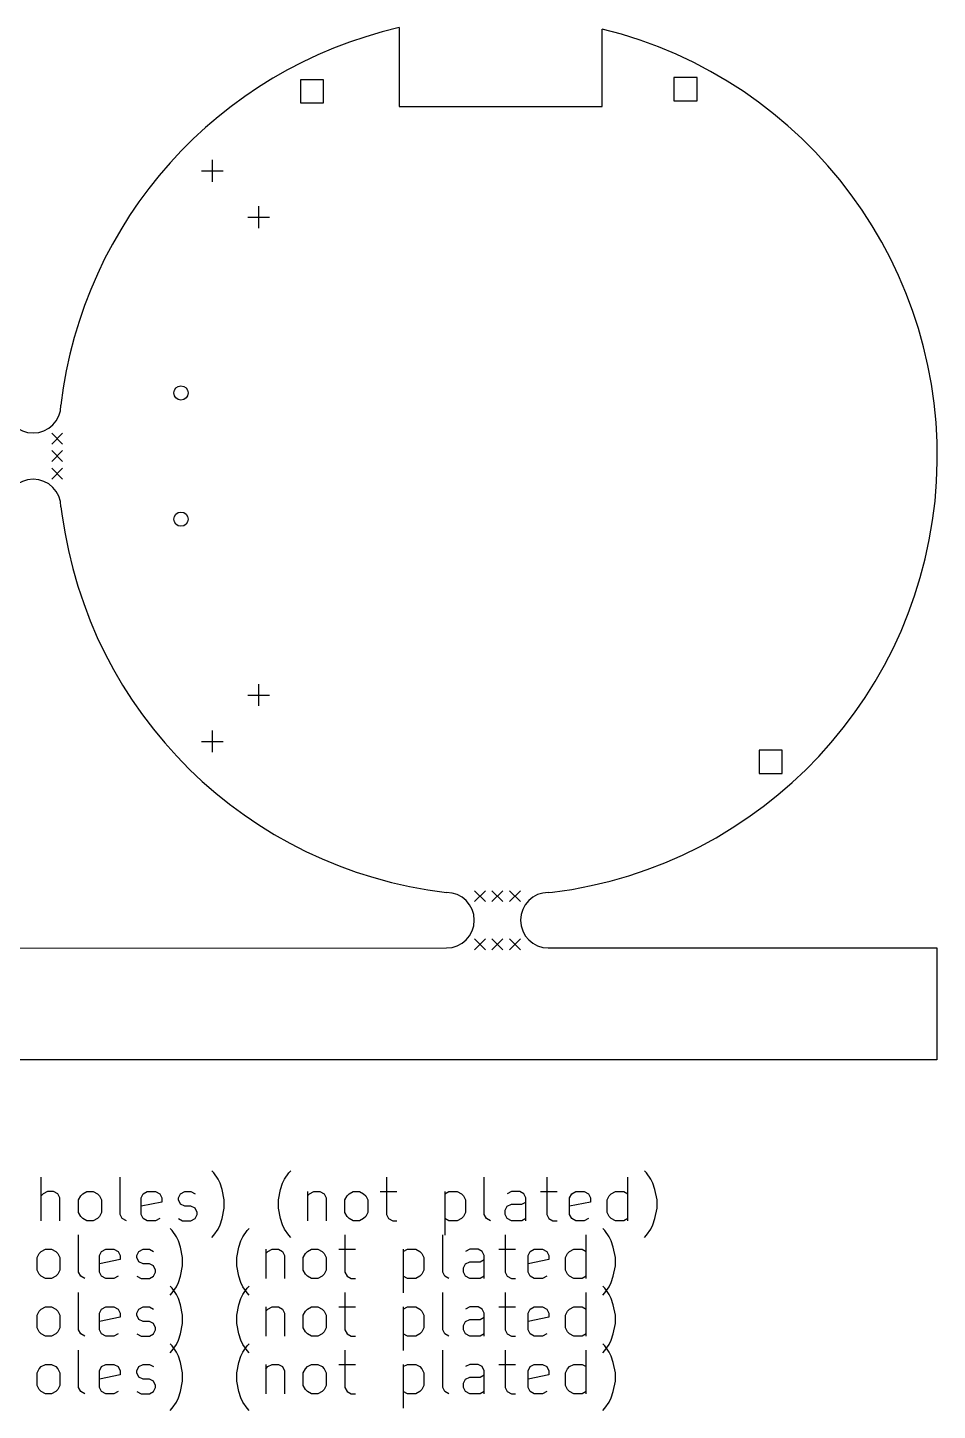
# Model space of a CAD drawing. Extents: x 370.5 to 454.7, y -361.5 to -297.6.
# Drawn here: x 413 to 454.7, y -361.5 to -298.2 of the extents above; entities that cross this region are included whole.
import ezdxf

# ---------------------------------------------------------------- set-up
doc = ezdxf.new("R2010")
doc.units = 0
doc.layers.add('BLACK', color=7, linetype='CONTINUOUS')

msp = doc.modelspace()

# ---------------------------------------------------------------- linework, layer by layer
at = {"layer": 'BLACK', "linetype": 'CONTINUOUS'}
for p, q in [((430.023339, -298.167754), (430.022527, -301.783434)), ((439.322527, -301.783434), (439.322527, -298.233434)), ((426.56241, -300.553099), (425.50174, -300.553099)), ((425.50174, -300.553099), (425.50174, -301.613769)), ((426.56241, -301.613769), (426.56241, -300.553099)), ((443.66241, -300.453099), (442.60174, -300.453099)), ((442.60174, -300.453099), (442.60174, -301.513769)), ((443.66241, -301.513769), (443.66241, -300.453099)), ((425.50174, -301.613769), (426.56241, -301.613769)), ((430.022527, -301.783434), (439.322527, -301.783434)), ((442.60174, -301.513769), (443.66241, -301.513769)), ((421.471415, -304.222774), (421.471415, -305.222774)), ((420.971415, -304.722774), (421.971415, -304.722774)), ((423.592735, -306.344094), (423.592735, -307.344094)), ((423.092735, -306.844094), (424.092735, -306.844094)), ((414.120209, -316.733434), (414.620209, -317.233434)), ((414.620209, -316.733434), (414.120209, -317.233434)), ((414.120209, -317.533434), (414.620209, -318.033434)), ((414.620209, -317.533434), (414.120209, -318.033434)), ((414.120209, -318.333434), (414.620209, -318.833434)), ((414.620209, -318.333434), (414.120209, -318.833434)), ((414.540209, -320.113434), (414.590277, -320.422321)), ((423.592735, -328.222774), (423.592735, -329.222774)), ((423.092735, -328.722774), (424.092735, -328.722774)), ((421.471415, -330.344094), (421.471415, -331.344094)), ((420.971415, -330.844094), (421.971415, -330.844094)), ((447.56241, -331.253099), (446.50174, -331.253099)), ((446.50174, -331.253099), (446.50174, -332.313769)), ((447.56241, -332.313769), (447.56241, -331.253099)), ((446.50174, -332.313769), (447.56241, -332.313769)), ((433.471617, -337.682455), (433.971617, -338.182455)), ((433.971617, -337.682455), (433.471617, -338.182455)), ((434.271617, -337.682456), (434.771617, -338.182456)), ((434.771617, -337.682456), (434.271617, -338.182456)), ((435.071617, -337.682455), (435.571617, -338.182455)), ((435.571617, -337.682455), (435.071617, -338.182455)), ((436.851617, -337.762455), (437.038823, -337.755083)), ((433.471617, -339.882455), (433.971617, -340.382455)), ((433.971617, -339.882455), (433.471617, -340.382455)), ((434.271617, -339.882454), (434.771617, -340.382454)), ((434.771617, -339.882454), (434.271617, -340.382454)), ((435.071617, -339.882455), (435.571617, -340.382455)), ((435.571617, -339.882455), (435.071617, -340.382455)), ((394.389216, -340.310609), (432.191617, -340.302455)), ((436.851617, -340.302455), (454.641635, -340.302455)), ((454.641635, -340.302455), (454.641635, -345.427434)), ((454.641635, -345.427434), (371.841635, -345.427434)), ((421.542265, -350.601795), (421.447027, -350.506557)), ((421.732741, -350.88751), (421.542265, -350.601795)), ((424.78036, -350.88751), (424.970836, -350.601795)), ((424.970836, -350.601795), (425.066075, -350.506557)), ((441.35179, -350.601795), (441.256552, -350.506557)), ((441.542266, -350.88751), (441.35179, -350.601795)), ((413.637502, -352.792272), (413.637502, -350.792272)), ((417.25655, -352.506557), (417.25655, -350.792272)), ((421.827979, -351.077986), (421.732741, -350.88751)), ((421.923217, -351.3637), (421.827979, -351.077986)), ((424.589884, -351.3637), (424.685122, -351.077986)), ((424.685122, -351.077986), (424.78036, -350.88751)), ((429.447027, -350.792272), (429.447027, -352.506557)), ((433.923218, -352.506557), (433.923218, -350.792272)), ((436.780361, -350.792272), (436.780361, -352.506557)), ((440.494647, -352.792272), (440.494647, -350.792272)), ((441.637504, -351.077986), (441.542266, -350.88751)), ((441.732742, -351.3637), (441.637504, -351.077986)), ((413.73274, -351.554176), (413.637502, -351.649414)), ((413.923216, -351.458938), (413.73274, -351.554176)), ((414.208931, -351.458938), (413.923216, -351.458938)), ((414.399407, -351.554176), (414.208931, -351.458938)), ((414.494645, -351.744653), (414.399407, -351.554176)), ((414.494645, -352.792272), (414.494645, -351.744653)), ((415.351788, -351.839891), (415.447026, -351.649414)), ((415.351788, -352.411319), (415.351788, -351.839891)), ((415.447026, -351.649414), (415.542264, -351.554176)), ((415.542264, -351.554176), (415.73274, -351.458938)), ((415.73274, -351.458938), (416.018455, -351.458938)), ((416.018455, -351.458938), (416.208931, -351.554176)), ((416.208931, -351.554176), (416.304169, -351.649414)), ((416.304169, -351.649414), (416.399407, -351.839891)), ((416.399407, -351.839891), (416.399407, -352.411319)), ((418.208931, -351.744653), (418.304169, -351.554176)), ((418.208931, -352.506557), (418.208931, -351.744653)), ((419.161312, -351.935129), (418.208931, -352.125605)), ((418.304169, -351.554176), (418.494645, -351.458938)), ((418.494645, -351.458938), (418.875598, -351.458938)), ((418.875598, -351.458938), (419.066074, -351.554176)), ((419.066074, -351.554176), (419.161312, -351.744653)), ((419.161312, -351.744653), (419.161312, -351.935129)), ((419.923217, -351.744653), (420.018455, -351.554176)), ((419.923217, -351.839891), (419.923217, -351.744653)), ((420.018455, -352.030367), (419.923217, -351.839891)), ((420.018455, -351.554176), (420.208931, -351.458938)), ((420.208931, -351.458938), (420.494645, -351.458938)), ((420.494645, -351.458938), (420.685122, -351.554176)), ((422.018455, -351.839891), (421.923217, -351.3637)), ((422.018455, -352.220843), (422.018455, -351.839891)), ((424.494646, -351.839891), (424.589884, -351.3637)), ((424.494646, -352.220843), (424.494646, -351.839891)), ((425.827979, -351.458938), (425.827979, -352.792272)), ((425.827979, -351.649414), (425.923217, -351.554176)), ((425.923217, -351.554176), (426.113693, -351.458938)), ((426.113693, -351.458938), (426.399408, -351.458938)), ((426.399408, -351.458938), (426.589884, -351.554176)), ((426.589884, -351.554176), (426.685122, -351.744653)), ((426.685122, -351.744653), (426.685122, -352.792272)), ((427.542265, -351.839891), (427.637503, -351.649414)), ((427.542265, -352.411319), (427.542265, -351.839891)), ((427.637503, -351.649414), (427.732741, -351.554176)), ((427.732741, -351.554176), (427.923217, -351.458938)), ((427.923217, -351.458938), (428.208932, -351.458938)), ((428.208932, -351.458938), (428.399408, -351.554176)), ((428.399408, -351.554176), (428.494646, -351.649414)), ((428.494646, -351.649414), (428.589884, -351.839891)), ((428.589884, -351.839891), (428.589884, -352.411319)), ((429.161313, -351.458938), (429.923217, -351.458938)), ((432.113694, -351.458938), (432.113694, -353.458938)), ((432.113694, -351.554176), (432.30417, -351.458938)), ((432.30417, -351.458938), (432.685123, -351.458938)), ((432.685123, -351.458938), (432.875599, -351.554176)), ((432.875599, -351.554176), (432.970837, -351.649414)), ((432.970837, -351.649414), (433.066075, -351.839891)), ((433.066075, -351.839891), (433.066075, -352.411319)), ((435.161313, -351.458938), (434.970837, -351.554176)), ((435.542266, -351.458938), (435.161313, -351.458938)), ((435.732742, -351.554176), (435.542266, -351.458938)), ((435.637504, -352.030367), (435.82798, -351.935129)), ((435.82798, -351.744653), (435.732742, -351.554176)), ((435.82798, -352.792272), (435.82798, -351.744653)), ((436.494647, -351.458938), (437.256551, -351.458938)), ((437.82798, -351.744653), (437.923218, -351.554176)), ((437.82798, -352.506557), (437.82798, -351.744653)), ((438.780361, -351.935129), (437.82798, -352.125605)), ((437.923218, -351.554176), (438.113694, -351.458938)), ((438.113694, -351.458938), (438.494647, -351.458938)), ((438.494647, -351.458938), (438.685123, -351.554176)), ((438.685123, -351.554176), (438.780361, -351.744653)), ((438.780361, -351.744653), (438.780361, -351.935129)), ((439.542266, -351.839891), (439.637504, -351.649414)), ((439.542266, -352.411319), (439.542266, -351.839891)), ((439.637504, -351.649414), (439.732742, -351.554176)), ((439.732742, -351.554176), (439.923218, -351.458938)), ((439.923218, -351.458938), (440.304171, -351.458938)), ((440.304171, -351.458938), (440.494647, -351.554176)), ((441.82798, -351.839891), (441.732742, -351.3637)), ((441.82798, -352.220843), (441.82798, -351.839891)), ((415.447026, -352.601795), (415.351788, -352.411319)), ((415.542264, -352.697034), (415.447026, -352.601795)), ((416.304169, -352.601795), (416.208931, -352.697034)), ((416.399407, -352.411319), (416.304169, -352.601795)), ((417.351788, -352.697034), (417.25655, -352.506557)), ((418.304169, -352.697034), (418.208931, -352.506557)), ((420.208931, -352.125605), (420.018455, -352.030367)), ((420.494645, -352.125605), (420.208931, -352.125605)), ((420.685122, -352.220843), (420.494645, -352.125605)), ((420.78036, -352.411319), (420.685122, -352.220843)), ((420.685122, -352.697034), (420.78036, -352.506557)), ((420.78036, -352.506557), (420.78036, -352.411319)), ((421.923217, -352.697034), (422.018455, -352.220843)), ((424.589884, -352.697034), (424.494646, -352.220843)), ((427.637503, -352.601795), (427.542265, -352.411319)), ((427.732741, -352.697034), (427.637503, -352.601795)), ((428.494646, -352.601795), (428.399408, -352.697034)), ((428.589884, -352.411319), (428.494646, -352.601795)), ((429.447027, -352.506557), (429.542265, -352.697034)), ((432.970837, -352.601795), (432.875599, -352.697034)), ((433.066075, -352.411319), (432.970837, -352.601795)), ((434.018456, -352.697034), (433.923218, -352.506557)), ((434.875599, -352.316081), (434.970837, -352.125605)), ((434.875599, -352.506557), (434.875599, -352.316081)), ((434.970837, -352.697034), (434.875599, -352.506557)), ((434.970837, -352.125605), (435.161313, -352.030367)), ((435.161313, -352.030367), (435.637504, -352.030367)), ((436.780361, -352.506557), (436.875599, -352.697034)), ((437.923218, -352.697034), (437.82798, -352.506557)), ((439.637504, -352.601795), (439.542266, -352.411319)), ((439.732742, -352.697034), (439.637504, -352.601795)), ((441.732742, -352.697034), (441.82798, -352.220843)), ((415.73274, -352.792272), (415.542264, -352.697034)), ((416.018455, -352.792272), (415.73274, -352.792272)), ((416.208931, -352.697034), (416.018455, -352.792272)), ((417.542264, -352.792272), (417.351788, -352.697034)), ((418.494645, -352.792272), (418.304169, -352.697034)), ((418.875598, -352.792272), (418.494645, -352.792272)), ((419.066074, -352.697034), (418.875598, -352.792272)), ((419.637503, -353.241795), (419.542265, -353.146557)), ((419.827979, -353.52751), (419.637503, -353.241795)), ((419.923217, -352.697034), (420.113693, -352.792272)), ((420.113693, -352.792272), (420.494645, -352.792272)), ((420.494645, -352.792272), (420.685122, -352.697034)), ((421.542265, -353.458938), (421.732741, -353.173224)), ((421.732741, -353.173224), (421.827979, -352.982748)), ((421.827979, -352.982748), (421.923217, -352.697034)), ((422.875598, -353.52751), (423.066074, -353.241795)), ((423.066074, -353.241795), (423.161313, -353.146557)), ((424.685122, -352.982748), (424.589884, -352.697034)), ((424.78036, -353.173224), (424.685122, -352.982748)), ((424.970836, -353.458938), (424.78036, -353.173224)), ((427.923217, -352.792272), (427.732741, -352.697034)), ((428.208932, -352.792272), (427.923217, -352.792272)), ((428.399408, -352.697034), (428.208932, -352.792272)), ((429.542265, -352.697034), (429.732741, -352.792272)), ((429.732741, -352.792272), (429.923217, -352.792272)), ((432.30417, -352.792272), (432.113694, -352.697034)), ((432.685123, -352.792272), (432.30417, -352.792272)), ((432.875599, -352.697034), (432.685123, -352.792272)), ((434.208932, -352.792272), (434.018456, -352.697034)), ((435.161313, -352.792272), (434.970837, -352.697034)), ((435.637504, -352.792272), (435.161313, -352.792272)), ((435.82798, -352.697034), (435.637504, -352.792272)), ((436.875599, -352.697034), (437.066075, -352.792272)), ((437.066075, -352.792272), (437.256551, -352.792272)), ((438.113694, -352.792272), (437.923218, -352.697034)), ((438.494647, -352.792272), (438.113694, -352.792272)), ((438.685123, -352.697034), (438.494647, -352.792272)), ((439.447028, -353.241795), (439.35179, -353.146557)), ((439.637504, -353.52751), (439.447028, -353.241795)), ((439.923218, -352.792272), (439.732742, -352.697034)), ((440.304171, -352.792272), (439.923218, -352.792272)), ((440.494647, -352.697034), (440.304171, -352.792272)), ((441.35179, -353.458938), (441.542266, -353.173224)), ((441.542266, -353.173224), (441.637504, -352.982748)), ((441.637504, -352.982748), (441.732742, -352.697034)), ((415.351788, -355.146557), (415.351788, -353.432272)), ((419.923217, -353.717986), (419.827979, -353.52751)), ((420.018455, -354.0037), (419.923217, -353.717986)), ((421.447027, -353.554176), (421.542265, -353.458938)), ((422.685122, -354.0037), (422.78036, -353.717986)), ((422.78036, -353.717986), (422.875598, -353.52751)), ((425.066075, -353.554176), (424.970836, -353.458938)), ((427.542265, -353.432272), (427.542265, -355.146557)), ((432.018456, -355.146557), (432.018456, -353.432272)), ((434.875599, -353.432272), (434.875599, -355.146557)), ((438.589885, -355.432272), (438.589885, -353.432272)), ((439.732742, -353.717986), (439.637504, -353.52751)), ((439.82798, -354.0037), (439.732742, -353.717986)), ((441.256552, -353.554176), (441.35179, -353.458938)), ((413.447026, -354.479891), (413.542264, -354.289414)), ((413.447026, -355.051319), (413.447026, -354.479891)), ((413.542264, -354.289414), (413.637502, -354.194176)), ((413.637502, -354.194176), (413.827978, -354.098938)), ((413.827978, -354.098938), (414.113693, -354.098938)), ((414.113693, -354.098938), (414.304169, -354.194176)), ((414.304169, -354.194176), (414.399407, -354.289414)), ((414.399407, -354.289414), (414.494645, -354.479891)), ((414.494645, -354.479891), (414.494645, -355.051319)), ((416.304169, -354.384653), (416.399407, -354.194176)), ((416.304169, -355.146557), (416.304169, -354.384653)), ((416.399407, -354.194176), (416.589883, -354.098938)), ((416.589883, -354.098938), (416.970836, -354.098938)), ((416.970836, -354.098938), (417.161312, -354.194176)), ((417.161312, -354.194176), (417.25655, -354.384653)), ((417.25655, -354.384653), (417.25655, -354.575129)), ((418.018455, -354.384653), (418.113693, -354.194176)), ((418.018455, -354.479891), (418.018455, -354.384653)), ((418.113693, -354.670367), (418.018455, -354.479891)), ((418.113693, -354.194176), (418.304169, -354.098938)), ((418.304169, -354.098938), (418.589883, -354.098938)), ((418.589883, -354.098938), (418.78036, -354.194176)), ((420.113693, -354.479891), (420.018455, -354.0037)), ((420.113693, -354.860843), (420.113693, -354.479891)), ((422.589884, -354.479891), (422.685122, -354.0037)), ((422.589884, -354.860843), (422.589884, -354.479891)), ((423.923217, -354.098938), (423.923217, -355.432272)), ((423.923217, -354.289414), (424.018455, -354.194176)), ((424.018455, -354.194176), (424.208931, -354.098938)), ((424.208931, -354.098938), (424.494646, -354.098938)), ((424.494646, -354.098938), (424.685122, -354.194176)), ((424.685122, -354.194176), (424.78036, -354.384653)), ((424.78036, -354.384653), (424.78036, -355.432272)), ((425.637503, -354.479891), (425.732741, -354.289414)), ((425.637503, -355.051319), (425.637503, -354.479891)), ((425.732741, -354.289414), (425.827979, -354.194176)), ((425.827979, -354.194176), (426.018455, -354.098938)), ((426.018455, -354.098938), (426.30417, -354.098938)), ((426.30417, -354.098938), (426.494646, -354.194176)), ((426.494646, -354.194176), (426.589884, -354.289414)), ((426.589884, -354.289414), (426.685122, -354.479891)), ((426.685122, -354.479891), (426.685122, -355.051319)), ((427.256551, -354.098938), (428.018455, -354.098938)), ((430.208932, -354.098938), (430.208932, -356.098938)), ((430.208932, -354.194176), (430.399408, -354.098938)), ((430.399408, -354.098938), (430.780361, -354.098938)), ((430.780361, -354.098938), (430.970837, -354.194176)), ((430.970837, -354.194176), (431.066075, -354.289414)), ((431.066075, -354.289414), (431.161313, -354.479891)), ((431.161313, -354.479891), (431.161313, -355.051319)), ((433.256551, -354.098938), (433.066075, -354.194176)), ((433.637504, -354.098938), (433.256551, -354.098938)), ((433.82798, -354.194176), (433.637504, -354.098938)), ((433.923218, -354.384653), (433.82798, -354.194176)), ((433.923218, -355.432272), (433.923218, -354.384653)), ((434.589885, -354.098938), (435.351789, -354.098938)), ((435.923218, -354.384653), (436.018456, -354.194176)), ((435.923218, -355.146557), (435.923218, -354.384653)), ((436.018456, -354.194176), (436.208932, -354.098938)), ((436.208932, -354.098938), (436.589885, -354.098938)), ((436.589885, -354.098938), (436.780361, -354.194176)), ((436.780361, -354.194176), (436.875599, -354.384653)), ((436.875599, -354.384653), (436.875599, -354.575129)), ((437.637504, -354.479891), (437.732742, -354.289414)), ((437.637504, -355.051319), (437.637504, -354.479891)), ((437.732742, -354.289414), (437.82798, -354.194176)), ((437.82798, -354.194176), (438.018456, -354.098938)), ((438.018456, -354.098938), (438.399409, -354.098938)), ((438.399409, -354.098938), (438.589885, -354.194176)), ((439.923218, -354.479891), (439.82798, -354.0037)), ((439.923218, -354.860843), (439.923218, -354.479891)), ((413.542264, -355.241795), (413.447026, -355.051319)), ((414.494645, -355.051319), (414.399407, -355.241795)), ((415.447026, -355.337034), (415.351788, -355.146557)), ((417.25655, -354.575129), (416.304169, -354.765605)), ((416.399407, -355.337034), (416.304169, -355.146557)), ((418.304169, -354.765605), (418.113693, -354.670367)), ((418.589883, -354.765605), (418.304169, -354.765605)), ((418.78036, -354.860843), (418.589883, -354.765605)), ((418.875598, -355.051319), (418.78036, -354.860843)), ((418.78036, -355.337034), (418.875598, -355.146557)), ((418.875598, -355.146557), (418.875598, -355.051319)), ((420.018455, -355.337034), (420.113693, -354.860843)), ((422.685122, -355.337034), (422.589884, -354.860843)), ((425.732741, -355.241795), (425.637503, -355.051319)), ((426.685122, -355.051319), (426.589884, -355.241795)), ((427.542265, -355.146557), (427.637503, -355.337034)), ((431.161313, -355.051319), (431.066075, -355.241795)), ((432.113694, -355.337034), (432.018456, -355.146557)), ((432.970837, -354.956081), (433.066075, -354.765605)), ((432.970837, -355.146557), (432.970837, -354.956081)), ((433.066075, -355.337034), (432.970837, -355.146557)), ((433.066075, -354.765605), (433.256551, -354.670367)), ((433.256551, -354.670367), (433.732742, -354.670367)), ((433.732742, -354.670367), (433.923218, -354.575129)), ((434.875599, -355.146557), (434.970837, -355.337034)), ((436.875599, -354.575129), (435.923218, -354.765605)), ((436.018456, -355.337034), (435.923218, -355.146557)), ((437.732742, -355.241795), (437.637504, -355.051319)), ((439.82798, -355.337034), (439.923218, -354.860843)), ((413.637502, -355.337034), (413.542264, -355.241795)), ((413.827978, -355.432272), (413.637502, -355.337034)), ((414.113693, -355.432272), (413.827978, -355.432272)), ((414.304169, -355.337034), (414.113693, -355.432272)), ((414.399407, -355.241795), (414.304169, -355.337034)), ((415.637502, -355.432272), (415.447026, -355.337034)), ((416.589883, -355.432272), (416.399407, -355.337034)), ((416.970836, -355.432272), (416.589883, -355.432272)), ((417.161312, -355.337034), (416.970836, -355.432272)), ((418.018455, -355.337034), (418.208931, -355.432272)), ((418.208931, -355.432272), (418.589883, -355.432272)), ((418.589883, -355.432272), (418.78036, -355.337034)), ((419.827979, -355.813224), (419.923217, -355.622748)), ((419.923217, -355.622748), (420.018455, -355.337034)), ((422.78036, -355.622748), (422.685122, -355.337034)), ((422.875598, -355.813224), (422.78036, -355.622748)), ((425.827979, -355.337034), (425.732741, -355.241795)), ((426.018455, -355.432272), (425.827979, -355.337034)), ((426.30417, -355.432272), (426.018455, -355.432272)), ((426.494646, -355.337034), (426.30417, -355.432272)), ((426.589884, -355.241795), (426.494646, -355.337034)), ((427.637503, -355.337034), (427.827979, -355.432272)), ((427.827979, -355.432272), (428.018455, -355.432272)), ((430.399408, -355.432272), (430.208932, -355.337034)), ((430.780361, -355.432272), (430.399408, -355.432272)), ((430.970837, -355.337034), (430.780361, -355.432272)), ((431.066075, -355.241795), (430.970837, -355.337034)), ((432.30417, -355.432272), (432.113694, -355.337034)), ((433.256551, -355.432272), (433.066075, -355.337034)), ((433.732742, -355.432272), (433.256551, -355.432272)), ((433.923218, -355.337034), (433.732742, -355.432272)), ((434.970837, -355.337034), (435.161313, -355.432272)), ((435.161313, -355.432272), (435.351789, -355.432272)), ((436.208932, -355.432272), (436.018456, -355.337034)), ((436.589885, -355.432272), (436.208932, -355.432272)), ((436.780361, -355.337034), (436.589885, -355.432272)), ((437.82798, -355.337034), (437.732742, -355.241795)), ((438.018456, -355.432272), (437.82798, -355.337034)), ((438.399409, -355.432272), (438.018456, -355.432272)), ((438.589885, -355.337034), (438.399409, -355.432272)), ((439.637504, -355.813224), (439.732742, -355.622748)), ((439.732742, -355.622748), (439.82798, -355.337034)), ((415.351788, -357.786557), (415.351788, -356.072272)), ((419.637503, -355.881795), (419.542265, -355.786557)), ((419.542265, -356.194176), (419.637503, -356.098938)), ((419.637503, -356.098938), (419.827979, -355.813224)), ((419.827979, -356.16751), (419.637503, -355.881795)), ((419.923217, -356.357986), (419.827979, -356.16751)), ((420.018455, -356.6437), (419.923217, -356.357986)), ((422.685122, -356.6437), (422.78036, -356.357986)), ((422.78036, -356.357986), (422.875598, -356.16751)), ((423.066074, -356.098938), (422.875598, -355.813224)), ((422.875598, -356.16751), (423.066074, -355.881795)), ((423.066074, -355.881795), (423.161313, -355.786557)), ((423.161313, -356.194176), (423.066074, -356.098938)), ((427.542265, -356.072272), (427.542265, -357.786557)), ((432.018456, -357.786557), (432.018456, -356.072272)), ((434.875599, -356.072272), (434.875599, -357.786557)), ((438.589885, -358.072272), (438.589885, -356.072272)), ((439.447028, -355.881795), (439.35179, -355.786557)), ((439.35179, -356.194176), (439.447028, -356.098938)), ((439.447028, -356.098938), (439.637504, -355.813224)), ((439.637504, -356.16751), (439.447028, -355.881795)), ((439.732742, -356.357986), (439.637504, -356.16751)), ((439.82798, -356.6437), (439.732742, -356.357986)), ((413.447026, -357.119891), (413.542264, -356.929414)), ((413.542264, -356.929414), (413.637502, -356.834176)), ((413.637502, -356.834176), (413.827978, -356.738938)), ((413.827978, -356.738938), (414.113693, -356.738938)), ((414.113693, -356.738938), (414.304169, -356.834176)), ((414.304169, -356.834176), (414.399407, -356.929414)), ((414.399407, -356.929414), (414.494645, -357.119891)), ((416.304169, -357.024653), (416.399407, -356.834176)), ((416.304169, -357.786557), (416.304169, -357.024653)), ((416.399407, -356.834176), (416.589883, -356.738938)), ((416.589883, -356.738938), (416.970836, -356.738938)), ((416.970836, -356.738938), (417.161312, -356.834176)), ((417.161312, -356.834176), (417.25655, -357.024653)), ((417.25655, -357.024653), (417.25655, -357.215129)), ((418.018455, -357.024653), (418.113693, -356.834176)), ((418.018455, -357.119891), (418.018455, -357.024653)), ((418.113693, -356.834176), (418.304169, -356.738938)), ((418.304169, -356.738938), (418.589883, -356.738938)), ((418.589883, -356.738938), (418.78036, -356.834176)), ((420.113693, -357.119891), (420.018455, -356.6437)), ((422.589884, -357.119891), (422.685122, -356.6437)), ((423.923217, -356.738938), (423.923217, -358.072272)), ((423.923217, -356.929414), (424.018455, -356.834176)), ((424.018455, -356.834176), (424.208931, -356.738938)), ((424.208931, -356.738938), (424.494646, -356.738938)), ((424.494646, -356.738938), (424.685122, -356.834176)), ((424.685122, -356.834176), (424.78036, -357.024653)), ((424.78036, -357.024653), (424.78036, -358.072272)), ((425.637503, -357.119891), (425.732741, -356.929414)), ((425.732741, -356.929414), (425.827979, -356.834176)), ((425.827979, -356.834176), (426.018455, -356.738938)), ((426.018455, -356.738938), (426.30417, -356.738938)), ((426.30417, -356.738938), (426.494646, -356.834176)), ((426.494646, -356.834176), (426.589884, -356.929414)), ((426.589884, -356.929414), (426.685122, -357.119891)), ((427.256551, -356.738938), (428.018455, -356.738938)), ((430.208932, -356.738938), (430.208932, -358.738938)), ((430.208932, -356.834176), (430.399408, -356.738938)), ((430.399408, -356.738938), (430.780361, -356.738938)), ((430.780361, -356.738938), (430.970837, -356.834176)), ((430.970837, -356.834176), (431.066075, -356.929414)), ((431.066075, -356.929414), (431.161313, -357.119891)), ((433.256551, -356.738938), (433.066075, -356.834176)), ((433.637504, -356.738938), (433.256551, -356.738938)), ((433.82798, -356.834176), (433.637504, -356.738938)), ((433.923218, -357.024653), (433.82798, -356.834176)), ((433.923218, -358.072272), (433.923218, -357.024653)), ((434.589885, -356.738938), (435.351789, -356.738938)), ((435.923218, -357.024653), (436.018456, -356.834176)), ((435.923218, -357.786557), (435.923218, -357.024653)), ((436.018456, -356.834176), (436.208932, -356.738938)), ((436.208932, -356.738938), (436.589885, -356.738938)), ((436.589885, -356.738938), (436.780361, -356.834176)), ((436.780361, -356.834176), (436.875599, -357.024653)), ((436.875599, -357.024653), (436.875599, -357.215129)), ((437.637504, -357.119891), (437.732742, -356.929414)), ((437.732742, -356.929414), (437.82798, -356.834176)), ((437.82798, -356.834176), (438.018456, -356.738938)), ((438.018456, -356.738938), (438.399409, -356.738938)), ((438.399409, -356.738938), (438.589885, -356.834176)), ((439.923218, -357.119891), (439.82798, -356.6437)), ((413.447026, -357.691319), (413.447026, -357.119891)), ((414.494645, -357.119891), (414.494645, -357.691319)), ((417.25655, -357.215129), (416.304169, -357.405605)), ((418.113693, -357.310367), (418.018455, -357.119891)), ((418.304169, -357.405605), (418.113693, -357.310367)), ((418.589883, -357.405605), (418.304169, -357.405605)), ((418.78036, -357.500843), (418.589883, -357.405605)), ((418.875598, -357.691319), (418.78036, -357.500843)), ((420.018455, -357.977034), (420.113693, -357.500843)), ((420.113693, -357.500843), (420.113693, -357.119891)), ((422.589884, -357.500843), (422.589884, -357.119891)), ((422.685122, -357.977034), (422.589884, -357.500843)), ((425.637503, -357.691319), (425.637503, -357.119891)), ((426.685122, -357.119891), (426.685122, -357.691319)), ((431.161313, -357.119891), (431.161313, -357.691319)), ((432.970837, -357.596081), (433.066075, -357.405605)), ((432.970837, -357.786557), (432.970837, -357.596081)), ((433.066075, -357.405605), (433.256551, -357.310367)), ((433.256551, -357.310367), (433.732742, -357.310367)), ((433.732742, -357.310367), (433.923218, -357.215129)), ((436.875599, -357.215129), (435.923218, -357.405605)), ((437.637504, -357.691319), (437.637504, -357.119891)), ((439.82798, -357.977034), (439.923218, -357.500843)), ((439.923218, -357.500843), (439.923218, -357.119891)), ((413.542264, -357.881795), (413.447026, -357.691319)), ((413.637502, -357.977034), (413.542264, -357.881795)), ((413.827978, -358.072272), (413.637502, -357.977034)), ((414.113693, -358.072272), (413.827978, -358.072272)), ((414.304169, -357.977034), (414.113693, -358.072272)), ((414.399407, -357.881795), (414.304169, -357.977034)), ((414.494645, -357.691319), (414.399407, -357.881795)), ((415.447026, -357.977034), (415.351788, -357.786557)), ((415.637502, -358.072272), (415.447026, -357.977034)), ((416.399407, -357.977034), (416.304169, -357.786557)), ((416.589883, -358.072272), (416.399407, -357.977034)), ((416.970836, -358.072272), (416.589883, -358.072272)), ((417.161312, -357.977034), (416.970836, -358.072272)), ((418.018455, -357.977034), (418.208931, -358.072272)), ((418.208931, -358.072272), (418.589883, -358.072272)), ((418.589883, -358.072272), (418.78036, -357.977034)), ((418.78036, -357.977034), (418.875598, -357.786557)), ((418.875598, -357.786557), (418.875598, -357.691319)), ((419.827979, -358.453224), (419.923217, -358.262748)), ((419.923217, -358.262748), (420.018455, -357.977034)), ((422.78036, -358.262748), (422.685122, -357.977034)), ((422.875598, -358.453224), (422.78036, -358.262748)), ((425.732741, -357.881795), (425.637503, -357.691319)), ((425.827979, -357.977034), (425.732741, -357.881795)), ((426.018455, -358.072272), (425.827979, -357.977034)), ((426.30417, -358.072272), (426.018455, -358.072272)), ((426.494646, -357.977034), (426.30417, -358.072272)), ((426.589884, -357.881795), (426.494646, -357.977034)), ((426.685122, -357.691319), (426.589884, -357.881795)), ((427.542265, -357.786557), (427.637503, -357.977034)), ((427.637503, -357.977034), (427.827979, -358.072272)), ((427.827979, -358.072272), (428.018455, -358.072272)), ((430.399408, -358.072272), (430.208932, -357.977034)), ((430.780361, -358.072272), (430.399408, -358.072272)), ((430.970837, -357.977034), (430.780361, -358.072272)), ((431.066075, -357.881795), (430.970837, -357.977034)), ((431.161313, -357.691319), (431.066075, -357.881795)), ((432.113694, -357.977034), (432.018456, -357.786557)), ((432.30417, -358.072272), (432.113694, -357.977034)), ((433.066075, -357.977034), (432.970837, -357.786557)), ((433.256551, -358.072272), (433.066075, -357.977034)), ((433.732742, -358.072272), (433.256551, -358.072272)), ((433.923218, -357.977034), (433.732742, -358.072272)), ((434.875599, -357.786557), (434.970837, -357.977034)), ((434.970837, -357.977034), (435.161313, -358.072272)), ((435.161313, -358.072272), (435.351789, -358.072272)), ((436.018456, -357.977034), (435.923218, -357.786557)), ((436.208932, -358.072272), (436.018456, -357.977034)), ((436.589885, -358.072272), (436.208932, -358.072272)), ((436.780361, -357.977034), (436.589885, -358.072272)), ((437.732742, -357.881795), (437.637504, -357.691319)), ((437.82798, -357.977034), (437.732742, -357.881795)), ((438.018456, -358.072272), (437.82798, -357.977034)), ((438.399409, -358.072272), (438.018456, -358.072272)), ((438.589885, -357.977034), (438.399409, -358.072272)), ((439.637504, -358.453224), (439.732742, -358.262748)), ((439.732742, -358.262748), (439.82798, -357.977034)), ((415.351788, -360.426557), (415.351788, -358.712272)), ((419.637503, -358.521795), (419.542265, -358.426557)), ((419.542265, -358.834176), (419.637503, -358.738938)), ((419.637503, -358.738938), (419.827979, -358.453224)), ((419.827979, -358.80751), (419.637503, -358.521795)), ((419.923217, -358.997986), (419.827979, -358.80751)), ((422.78036, -358.997986), (422.875598, -358.80751)), ((423.066074, -358.738938), (422.875598, -358.453224)), ((422.875598, -358.80751), (423.066074, -358.521795)), ((423.066074, -358.521795), (423.161313, -358.426557)), ((423.161313, -358.834176), (423.066074, -358.738938)), ((427.542265, -358.712272), (427.542265, -360.426557)), ((432.018456, -360.426557), (432.018456, -358.712272)), ((434.875599, -358.712272), (434.875599, -360.426557)), ((438.589885, -360.712272), (438.589885, -358.712272)), ((439.447028, -358.521795), (439.35179, -358.426557)), ((439.35179, -358.834176), (439.447028, -358.738938)), ((439.447028, -358.738938), (439.637504, -358.453224)), ((439.637504, -358.80751), (439.447028, -358.521795)), ((439.732742, -358.997986), (439.637504, -358.80751)), ((413.447026, -359.759891), (413.542264, -359.569414)), ((413.542264, -359.569414), (413.637502, -359.474176)), ((413.637502, -359.474176), (413.827978, -359.378938)), ((413.827978, -359.378938), (414.113693, -359.378938)), ((414.113693, -359.378938), (414.304169, -359.474176)), ((414.304169, -359.474176), (414.399407, -359.569414)), ((414.399407, -359.569414), (414.494645, -359.759891)), ((416.304169, -359.664653), (416.399407, -359.474176)), ((416.399407, -359.474176), (416.589883, -359.378938)), ((416.589883, -359.378938), (416.970836, -359.378938)), ((416.970836, -359.378938), (417.161312, -359.474176)), ((417.161312, -359.474176), (417.25655, -359.664653)), ((418.018455, -359.664653), (418.113693, -359.474176)), ((418.113693, -359.474176), (418.304169, -359.378938)), ((418.304169, -359.378938), (418.589883, -359.378938)), ((418.589883, -359.378938), (418.78036, -359.474176)), ((420.018455, -359.2837), (419.923217, -358.997986)), ((420.113693, -359.759891), (420.018455, -359.2837)), ((422.589884, -359.759891), (422.685122, -359.2837)), ((422.685122, -359.2837), (422.78036, -358.997986)), ((423.923217, -359.378938), (423.923217, -360.712272)), ((423.923217, -359.569414), (424.018455, -359.474176)), ((424.018455, -359.474176), (424.208931, -359.378938)), ((424.208931, -359.378938), (424.494646, -359.378938)), ((424.494646, -359.378938), (424.685122, -359.474176)), ((424.685122, -359.474176), (424.78036, -359.664653)), ((425.637503, -359.759891), (425.732741, -359.569414)), ((425.732741, -359.569414), (425.827979, -359.474176)), ((425.827979, -359.474176), (426.018455, -359.378938)), ((426.018455, -359.378938), (426.30417, -359.378938)), ((426.30417, -359.378938), (426.494646, -359.474176)), ((426.494646, -359.474176), (426.589884, -359.569414)), ((426.589884, -359.569414), (426.685122, -359.759891)), ((427.256551, -359.378938), (428.018455, -359.378938)), ((430.208932, -359.378938), (430.208932, -361.378938)), ((430.208932, -359.474176), (430.399408, -359.378938)), ((430.399408, -359.378938), (430.780361, -359.378938)), ((430.780361, -359.378938), (430.970837, -359.474176)), ((430.970837, -359.474176), (431.066075, -359.569414)), ((431.066075, -359.569414), (431.161313, -359.759891)), ((433.256551, -359.378938), (433.066075, -359.474176)), ((433.637504, -359.378938), (433.256551, -359.378938)), ((433.82798, -359.474176), (433.637504, -359.378938)), ((433.923218, -359.664653), (433.82798, -359.474176)), ((434.589885, -359.378938), (435.351789, -359.378938)), ((435.923218, -359.664653), (436.018456, -359.474176)), ((436.018456, -359.474176), (436.208932, -359.378938)), ((436.208932, -359.378938), (436.589885, -359.378938)), ((436.589885, -359.378938), (436.780361, -359.474176)), ((436.780361, -359.474176), (436.875599, -359.664653)), ((437.637504, -359.759891), (437.732742, -359.569414)), ((437.732742, -359.569414), (437.82798, -359.474176)), ((437.82798, -359.474176), (438.018456, -359.378938)), ((438.018456, -359.378938), (438.399409, -359.378938)), ((438.399409, -359.378938), (438.589885, -359.474176)), ((439.82798, -359.2837), (439.732742, -358.997986)), ((439.923218, -359.759891), (439.82798, -359.2837)), ((413.447026, -360.331319), (413.447026, -359.759891)), ((414.494645, -359.759891), (414.494645, -360.331319)), ((416.304169, -360.426557), (416.304169, -359.664653)), ((417.25655, -359.855129), (416.304169, -360.045605)), ((417.25655, -359.664653), (417.25655, -359.855129)), ((418.018455, -359.759891), (418.018455, -359.664653)), ((418.113693, -359.950367), (418.018455, -359.759891)), ((418.304169, -360.045605), (418.113693, -359.950367)), ((418.589883, -360.045605), (418.304169, -360.045605)), ((418.78036, -360.140843), (418.589883, -360.045605)), ((418.875598, -360.331319), (418.78036, -360.140843)), ((420.018455, -360.617034), (420.113693, -360.140843)), ((420.113693, -360.140843), (420.113693, -359.759891)), ((422.589884, -360.140843), (422.589884, -359.759891)), ((422.685122, -360.617034), (422.589884, -360.140843)), ((424.78036, -359.664653), (424.78036, -360.712272)), ((425.637503, -360.331319), (425.637503, -359.759891)), ((426.685122, -359.759891), (426.685122, -360.331319)), ((431.161313, -359.759891), (431.161313, -360.331319)), ((432.970837, -360.236081), (433.066075, -360.045605)), ((433.066075, -360.045605), (433.256551, -359.950367)), ((433.256551, -359.950367), (433.732742, -359.950367)), ((433.732742, -359.950367), (433.923218, -359.855129)), ((433.923218, -360.712272), (433.923218, -359.664653)), ((435.923218, -360.426557), (435.923218, -359.664653)), ((436.875599, -359.855129), (435.923218, -360.045605)), ((436.875599, -359.664653), (436.875599, -359.855129)), ((437.637504, -360.331319), (437.637504, -359.759891)), ((439.82798, -360.617034), (439.923218, -360.140843)), ((439.923218, -360.140843), (439.923218, -359.759891)), ((413.542264, -360.521795), (413.447026, -360.331319)), ((413.637502, -360.617034), (413.542264, -360.521795)), ((413.827978, -360.712272), (413.637502, -360.617034)), ((414.113693, -360.712272), (413.827978, -360.712272)), ((414.304169, -360.617034), (414.113693, -360.712272)), ((414.399407, -360.521795), (414.304169, -360.617034)), ((414.494645, -360.331319), (414.399407, -360.521795)), ((415.447026, -360.617034), (415.351788, -360.426557)), ((415.637502, -360.712272), (415.447026, -360.617034)), ((416.399407, -360.617034), (416.304169, -360.426557)), ((416.589883, -360.712272), (416.399407, -360.617034)), ((416.970836, -360.712272), (416.589883, -360.712272)), ((417.161312, -360.617034), (416.970836, -360.712272)), ((418.018455, -360.617034), (418.208931, -360.712272)), ((418.208931, -360.712272), (418.589883, -360.712272)), ((418.589883, -360.712272), (418.78036, -360.617034)), ((418.78036, -360.617034), (418.875598, -360.426557)), ((418.875598, -360.426557), (418.875598, -360.331319)), ((419.923217, -360.902748), (420.018455, -360.617034)), ((422.78036, -360.902748), (422.685122, -360.617034)), ((425.732741, -360.521795), (425.637503, -360.331319)), ((425.827979, -360.617034), (425.732741, -360.521795)), ((426.018455, -360.712272), (425.827979, -360.617034)), ((426.30417, -360.712272), (426.018455, -360.712272)), ((426.494646, -360.617034), (426.30417, -360.712272)), ((426.589884, -360.521795), (426.494646, -360.617034)), ((426.685122, -360.331319), (426.589884, -360.521795)), ((427.542265, -360.426557), (427.637503, -360.617034)), ((427.637503, -360.617034), (427.827979, -360.712272)), ((427.827979, -360.712272), (428.018455, -360.712272)), ((430.399408, -360.712272), (430.208932, -360.617034)), ((430.780361, -360.712272), (430.399408, -360.712272)), ((430.970837, -360.617034), (430.780361, -360.712272)), ((431.066075, -360.521795), (430.970837, -360.617034)), ((431.161313, -360.331319), (431.066075, -360.521795)), ((432.113694, -360.617034), (432.018456, -360.426557)), ((432.30417, -360.712272), (432.113694, -360.617034)), ((432.970837, -360.426557), (432.970837, -360.236081)), ((433.066075, -360.617034), (432.970837, -360.426557)), ((433.256551, -360.712272), (433.066075, -360.617034)), ((433.732742, -360.712272), (433.256551, -360.712272)), ((433.923218, -360.617034), (433.732742, -360.712272)), ((434.875599, -360.426557), (434.970837, -360.617034)), ((434.970837, -360.617034), (435.161313, -360.712272)), ((435.161313, -360.712272), (435.351789, -360.712272)), ((436.018456, -360.617034), (435.923218, -360.426557)), ((436.208932, -360.712272), (436.018456, -360.617034)), ((436.589885, -360.712272), (436.208932, -360.712272)), ((436.780361, -360.617034), (436.589885, -360.712272)), ((437.732742, -360.521795), (437.637504, -360.331319)), ((437.82798, -360.617034), (437.732742, -360.521795)), ((438.018456, -360.712272), (437.82798, -360.617034)), ((438.399409, -360.712272), (438.018456, -360.712272)), ((438.589885, -360.617034), (438.399409, -360.712272)), ((439.732742, -360.902748), (439.82798, -360.617034)), ((419.542265, -361.474176), (419.637503, -361.378938)), ((419.637503, -361.378938), (419.827979, -361.093224)), ((419.827979, -361.093224), (419.923217, -360.902748)), ((422.875598, -361.093224), (422.78036, -360.902748)), ((423.066074, -361.378938), (422.875598, -361.093224)), ((423.161313, -361.474176), (423.066074, -361.378938)), ((439.35179, -361.474176), (439.447028, -361.378938)), ((439.447028, -361.378938), (439.637504, -361.093224)), ((439.637504, -361.093224), (439.732742, -360.902748))]:
    msp.add_line(p, q, dxfattribs=at)
at = {"layer": 'BLACK'}
for centre in [(420.037075, -314.893434), (420.037075, -320.673434)]:
    msp.add_circle(centre, 0.325, dxfattribs=at)
for centre, radius, start, end in [((434.5321, -317.7834), 20.127207, 102.94489234, 173.35242115), ((434.53208, -317.78343), 20.128356, -82.84593257, 76.23176957), ((413.270209, -315.453434), 1.27, -180, 0), ((413.270209, -320.113434), 1.27, 0, 180), ((434.5321, -317.7834), 20.11568, -172.46177731, -96.68161365), ((432.191617, -339.032455), 1.27, -90, 90), ((436.851617, -339.032455), 1.27, -270, -90)]:
    msp.add_arc(centre, radius, start, end, dxfattribs=at)

doc.saveas('drawing.dxf')
